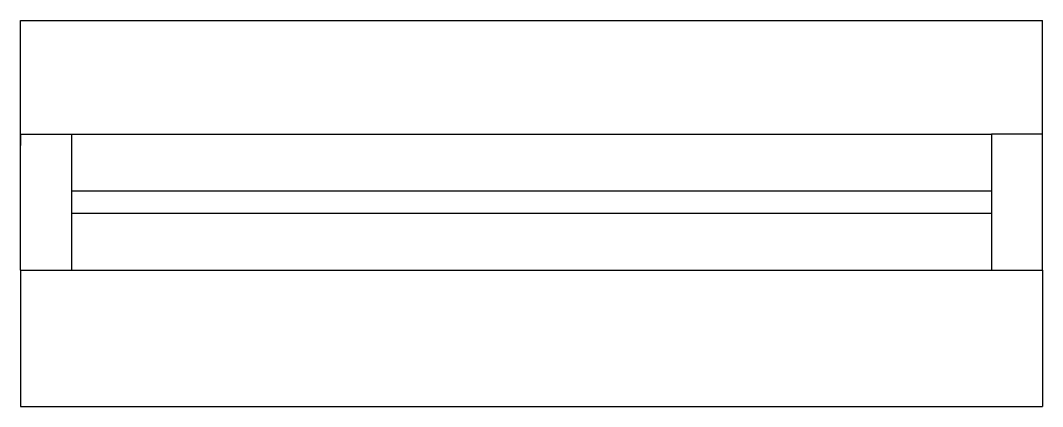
# Model space of a CAD drawing. Header units: millimetres. Extents: x 0 to 900, y -120 to 220.
import ezdxf

# ---------------------------------------------------------------- set-up
doc = ezdxf.new("R2010")
doc.units = ezdxf.units.MM
doc.layers.get('0').update_dxf_attribs({"color": 178, "lineweight": 25, "true_color": 0x000000})

msp = doc.modelspace()

# ---------------------------------------------------------------- linework, layer by layer
for p, q in [((0, 120), (0, 220)), ((0, 220), (900, 220)), ((900, 120), (900, 220)), ((0, 0), (0, 120)), ((0, 120), (0, 110)), ((0, 120), (45, 120)), ((45, 120), (855, 120)), ((45, 120), (45, 0)), ((900, 120), (855, 120)), ((855, 120), (855, 0)), ((900, 0), (900, 120)), ((45, 70), (855, 70)), ((855, 50), (45, 50)), ((0, 0), (900, 0)), ((0, 0), (0, -120)), ((900, 0), (900, -120)), ((0, -120), (900, -120))]:
    msp.add_line(p, q)

doc.saveas('drawing.dxf')
